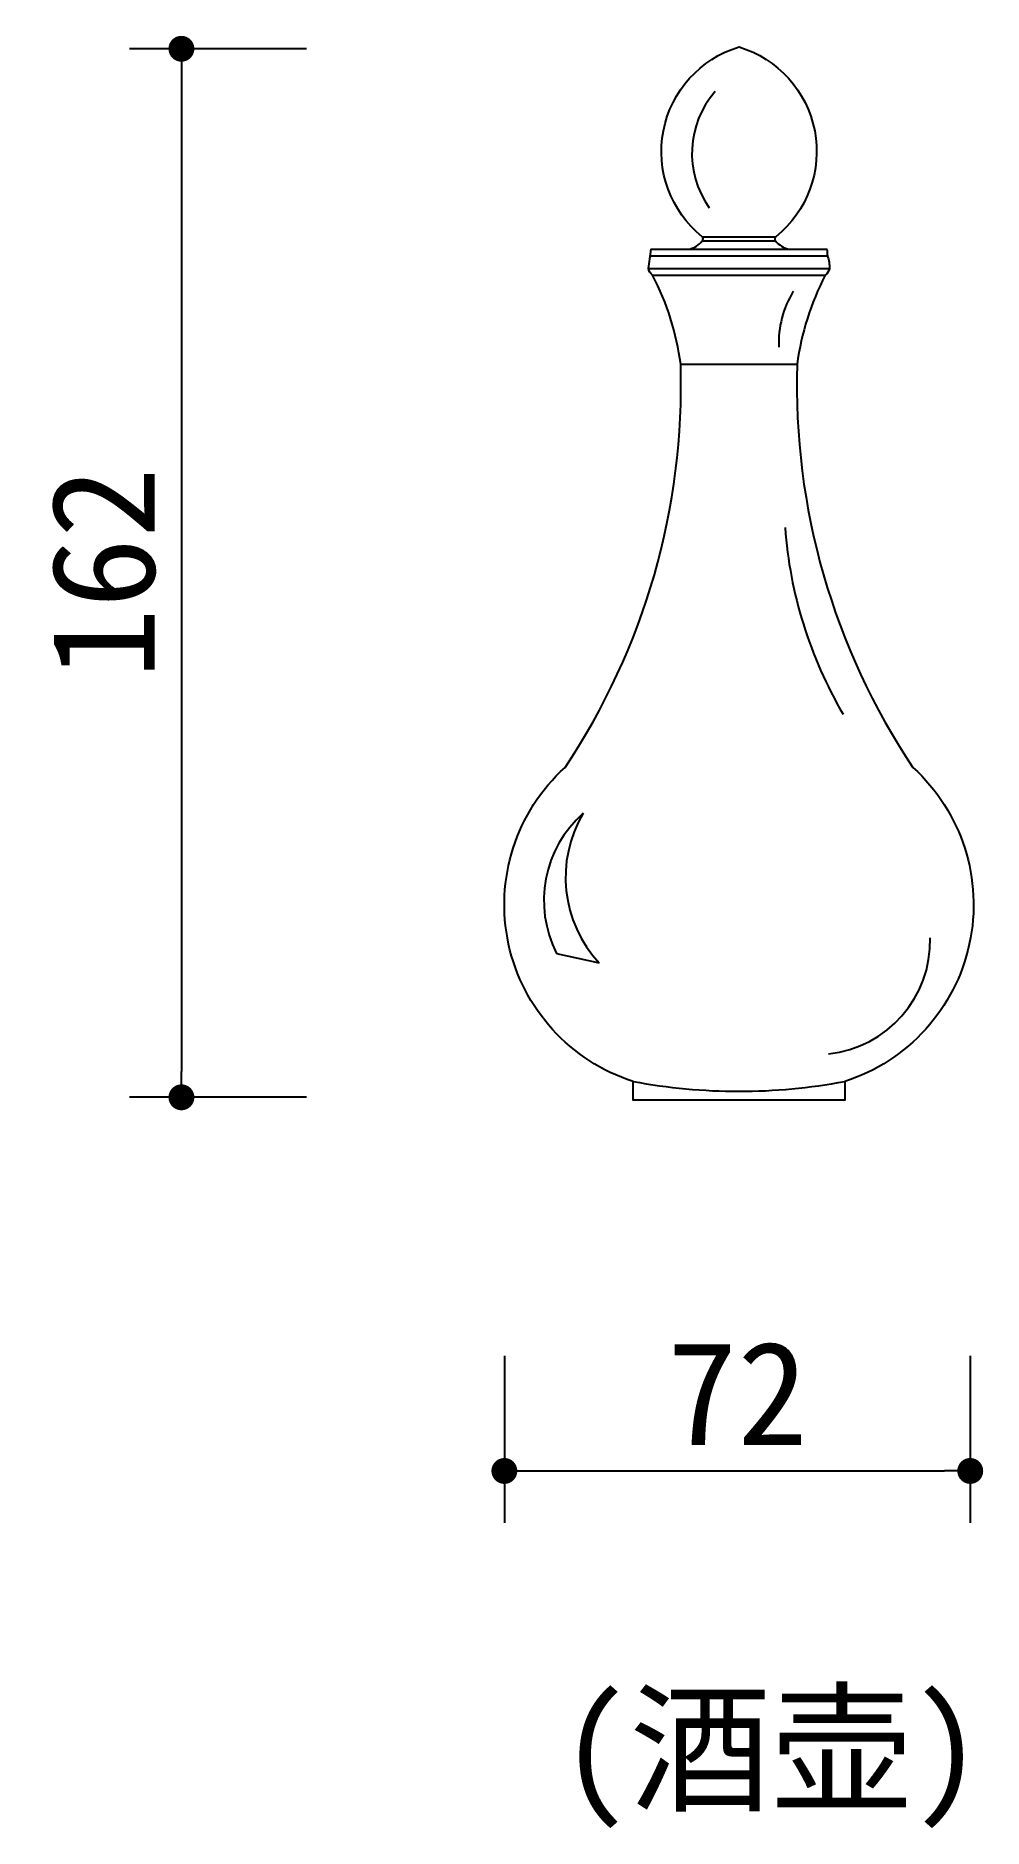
# Model space of a CAD drawing. Extents: x 740 to 886, y 266 to 543.
import ezdxf

# ---------------------------------------------------------------- set-up
doc = ezdxf.new("R2010")
doc.units = 0
doc.header["$MEASUREMENT"] = 0
doc.layers.get('0').update_dxf_attribs({"linetype": 'CONTINUOUS'})
doc.layers.get('DEFPOINTS').update_dxf_attribs({"linetype": 'CONTINUOUS'})
for name, color, linetype in [('3', 3, 'CONTINUOUS'), ('7', 7, 'CONTINUOUS'), ('DIM', 3, 'CONTINUOUS'), ('TEXT', 3, 'CONTINUOUS')]:
    doc.layers.add(name, color=color, linetype=linetype)
doc.styles.add('HZ', font='simfang.ttf')
doc.dimstyles.new('BOOK', dxfattribs={"dimscale": 8, "dimtxt": 2, "dimasz": 0.5, "dimexe": 1, "dimexo": 1, "dimgap": 0.5, "dimtad": 1, "dimdec": 0, "dimtxsty": 'HZ', "dimblk1": 'DOT', "dimblk2": 'DOT', "dimsah": 1, "dimcen": 0, "dimazin": 3, "dimtfac": 0.5, "dimtdec": 0, "dimtmove": 0, "dimatfit": 3, "dimtolj": 1, "dimtzin": 0})

# ---------------------------------------------------------------- blocks, each defined once
blk = doc.blocks.new('_DOT')
at = {"color": 0, "linetype": 'BYBLOCK'}
blk.add_line((-0.5, 0), (-1, 0), dxfattribs=at)
at = {"color": 0, "linetype": 'BYBLOCK', "const_width": 0.5}
blk.add_lwpolyline([(-0.25, 0, 1), (0.25, 0, 1)], format="xyb", close=True, dxfattribs=at)
blk = doc.blocks.new('*D0')
at = {"color": 0, "linetype": 'BYBLOCK'}
for p, q in [((1684.62, 722.4), (1657.28, 722.4)), ((1665.28, 718.4), (1665.28, 564.4)), ((1684.62, 560.4), (1657.28, 560.4))]:
    blk.add_line(p, q, dxfattribs=at)
at = {"layer": 'DEFPOINTS', "color": 0, "linetype": 'BYBLOCK'}
for p in [(1692.62, 722.4), (1665.28, 560.4), (1692.62, 560.4)]:
    blk.add_point(p, dxfattribs=at)
at = {"color": 0, "linetype": 'BYBLOCK', "xscale": 4, "yscale": 4, "zscale": 4}
for p, rotation in [((1665.28, 722.4), 90), ((1665.28, 560.4), 270)]:
    blk.add_blockref('_DOT', p, dxfattribs=dict(at, rotation=rotation))
at = {"color": 0, "linetype": 'BYBLOCK', "insert": (1653.28, 641.4), "char_height": 16, "attachment_point": 5, "rotation": 90, "style": 'HZ'}
blk.add_mtext('\\A1;162', dxfattribs=at)
blk = doc.blocks.new('*D1')
at = {"color": 0, "linetype": 'BYBLOCK'}
for p, q in [((1715.19, 520.44), (1715.19, 494.67)), ((1787.19, 520.44), (1787.19, 494.67)), ((1719.19, 502.67), (1783.19, 502.67))]:
    blk.add_line(p, q, dxfattribs=at)
at = {"layer": 'DEFPOINTS', "color": 0, "linetype": 'BYBLOCK'}
for p in [(1715.19, 528.44), (1787.19, 528.44), (1787.19, 502.67)]:
    blk.add_point(p, dxfattribs=at)
at = {"color": 0, "linetype": 'BYBLOCK', "xscale": 4, "yscale": 4, "zscale": 4, "rotation": 180}
blk.add_blockref('_DOT', (1715.19, 502.67), dxfattribs=at)
at = {"color": 0, "linetype": 'BYBLOCK', "xscale": 4, "yscale": 4, "zscale": 4}
blk.add_blockref('_DOT', (1787.19, 502.67), dxfattribs=at)
at = {"color": 0, "linetype": 'BYBLOCK', "insert": (1751.19, 514.67), "char_height": 16, "attachment_point": 5, "style": 'HZ'}
blk.add_mtext('\\A1;72', dxfattribs=at)

msp = doc.modelspace()

# ---------------------------------------------------------------- linework, layer by layer
at = {"layer": '3'}
for p, q in [((840.63, 510.14), (855.95, 510.14)), ((842.63, 511.42), (853.95, 511.42)), ((834.29, 507.14), (862.29, 507.14)), ((834.59, 509.14), (861.97, 509.14)), ((834.95, 506.14), (861.63, 506.14)), ((820.12, 401.35), (826.71, 399.88))]:
    msp.add_line(p, q, dxfattribs=at)
for centre, radius, start, end in [((855.63, 524.93), 14.6, 139.0158, 215.0584), ((869.77, 495.64), 15.33, 148.5182, 182.3944), ((922.06, 472.08), 66.83, 184.2404, 210.3442), ((836.15, 409.52), 18, 131.479, 206.9959), ((840.87, 413.09), 19.37, 149.2314, 223.0077), ((860.23, 403.32), 17.62, 276.2353, 1.3551), ((848.29, 468.65), 88.61, 259.3718, 280.6282)]:
    msp.add_arc(centre, radius, start, end, dxfattribs=at)
at = {"layer": '7'}
for p, q in [((842.63, 512.08), (853.99, 512.08)), ((839.29, 492.36), (857.29, 492.36))]:
    msp.add_line(p, q, dxfattribs=at)
msp.add_lwpolyline([(861.97, 509.14, -0.092839), (862.29, 507.14, -0.16433), (861.63, 506.14, 0.08646), (857.29, 492.36, 0.156216), (875.17, 430.09, -0.576721), (864.64, 381.56), (864.64, 378.65), (831.95, 378.65), (831.95, 381.56, -0.576721), (821.42, 430.09, 0.156216), (839.29, 492.36, 0.08646), (834.95, 506.14, -0.16433), (834.29, 507.14, 0.006769), (834.72, 510.14), (840.63, 510.14, 0.148079), (842.63, 511.42, 0.377507), (842.63, 512.08, -0.603777), (848.31, 541.39, -0.603777), (853.99, 512.08, 0.429478), (853.95, 511.42, 0.148079), (855.95, 510.14), (861.87, 510.14, -0.022924)], format="xyb", close=True, dxfattribs=at)

# ---------------------------------------------------------------- texts
at = {"layer": 'TEXT', "linetype": 'BYBLOCK', "style": 'HZ'}
msp.add_text('(酒壶)', height=16, dxfattribs=at).set_placement((820.56, 270.46))

# ---------------------------------------------------------------- dimensions: what is measured, and where the dimension line sits
at = {"layer": 'DIM'}
dim = msp.add_linear_dim(base=(762.13, 379.11), p1=(789.47, 541.11), p2=(789.47, 379.11), angle=90, dimstyle='BOOK', dxfattribs=at)
dim.commit()
dim.dimension.update_dxf_attribs({"geometry": '*D0', "text_midpoint": (750.13, 460.11), "insert": (-903.15, -181.29)})
dim = msp.add_linear_dim(base=(884.04, 321.38), p1=(812.04, 347.15), p2=(884.04, 347.15), dimstyle='BOOK', dxfattribs=at)
dim.commit()
dim.dimension.update_dxf_attribs({"geometry": '*D1', "text_midpoint": (848.04, 333.38), "insert": (-903.15, -181.29)})

doc.saveas('drawing.dxf')
